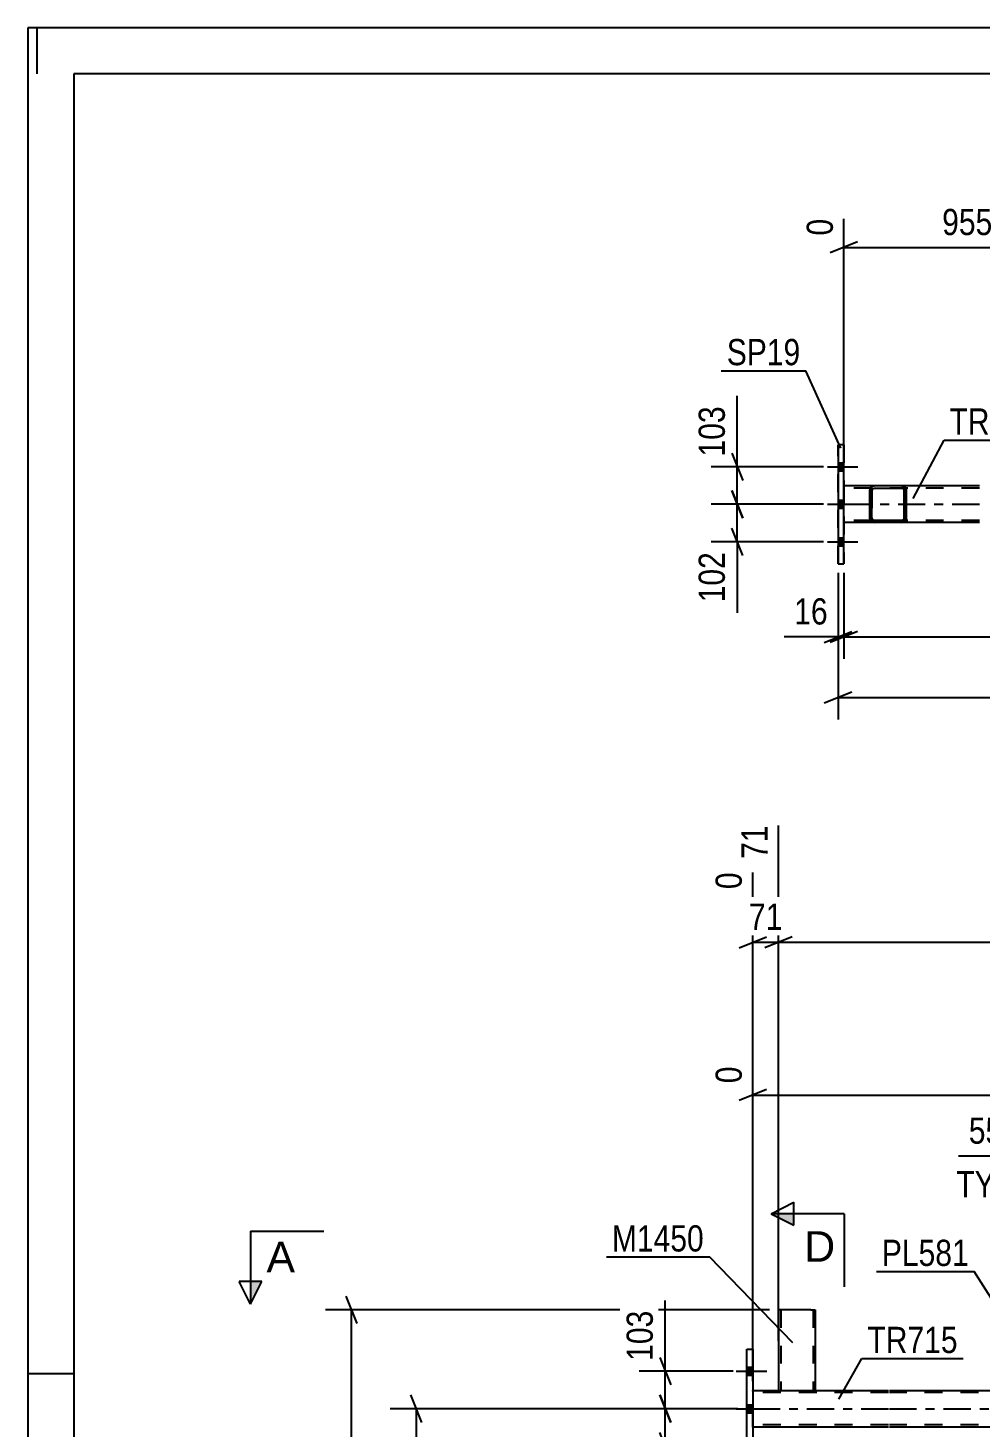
# Model space of a CAD drawing. Header units: millimetres. Extents: x 0 to 841, y 0 to 594.
# Drawn here: x 0 to 104, y 441.2 to 594 of the extents above; entities that cross this region are included whole.
import ezdxf

# ---------------------------------------------------------------- set-up
doc = ezdxf.new("R2010")
doc.units = ezdxf.units.MM
doc.linetypes.add('DXK_LINE_DOT2', pattern=[3.9198, 1.9599, -1.9599])
doc.linetypes.add('DXK_LINE_DOT3', pattern=[5.9187, 2.979, -0.9799, 0.9799, -0.9799])
doc.styles.add('Arial', font='ARIAL.TTF', dxfattribs={"height": 0.2})
doc.styles.add('Arial Narrow', font='ARIALN.TTF', dxfattribs={"height": 0.2})

# ---------------------------------------------------------------- blocks, each defined once
blk = doc.blocks.new('Unknown-122573297-1135')
at = {"color": 5, "linetype": 'Continuous'}
for p, q in [((841, 594), (0, 594)), ((0, 594), (0, 0)), ((1, 589), (1, 594)), ((836, 589), (5, 589)), ((5, 589), (5, 5)), ((5, 447), (0, 447))]:
    blk.add_line(p, q, dxfattribs=at)
blk = doc.blocks.new('Bolt-122573297-2860 - 2809')
at = {"linetype": 'Continuous'}
for points in [[(89.13, 545.64), (89.13, 546.52), (88.49, 546.52), (88.49, 545.64)], [(89.13, 545.64), (89.13, 546.52), (88.49, 546.52), (88.49, 545.64)], [(89.13, 545.64), (89.13, 546.52), (88.49, 546.52), (88.49, 545.64)], [(89.13, 541.54), (89.13, 542.42), (88.49, 542.42), (88.49, 541.54)], [(89.13, 541.54), (89.13, 542.42), (88.49, 542.42), (88.49, 541.54)], [(89.13, 537.44), (89.13, 538.32), (88.49, 538.32), (88.49, 537.44)], [(89.13, 537.44), (89.13, 538.32), (88.49, 538.32), (88.49, 537.44)], [(89.13, 537.44), (89.13, 538.32), (88.49, 538.32), (88.49, 537.44)]]:
    blk.add_hatch(color=1, dxfattribs=at).paths.add_polyline_path(points)
at = {"color": 1, "linetype": 'Continuous'}
for p, q in [((87.33, 546.08), (90.65, 546.08)), ((87.33, 546.08), (90.65, 546.08)), ((87.33, 546.08), (90.65, 546.08)), ((88.49, 546.52), (89.13, 546.52)), ((88.49, 546.52), (89.13, 546.52)), ((88.49, 546.52), (89.13, 546.52)), ((88.49, 545.64), (89.13, 545.64)), ((88.49, 545.64), (89.13, 545.64)), ((88.49, 545.64), (89.13, 545.64)), ((87.33, 541.98), (90.65, 541.98)), ((87.33, 541.98), (90.65, 541.98)), ((88.49, 542.42), (89.13, 542.42)), ((88.49, 542.42), (89.13, 542.42)), ((88.49, 541.54), (89.13, 541.54)), ((88.49, 541.54), (89.13, 541.54)), ((87.33, 537.88), (90.65, 537.88)), ((87.33, 537.88), (90.65, 537.88)), ((87.33, 537.88), (90.65, 537.88)), ((88.49, 538.32), (89.13, 538.32)), ((88.49, 538.32), (89.13, 538.32)), ((88.49, 538.32), (89.13, 538.32)), ((88.49, 537.44), (89.13, 537.44)), ((88.49, 537.44), (89.13, 537.44)), ((88.49, 537.44), (89.13, 537.44))]:
    blk.add_line(p, q, dxfattribs=at)
blk = doc.blocks.new('Part-122573297-2859 - 2809')
at = {"color": 2, "linetype": 'Continuous'}
for p, q in [((92.41, 543.98), (89.13, 543.98)), ((103.95, 543.98), (95.5, 543.98)), ((103.95, 539.98), (89.13, 539.98))]:
    blk.add_line(p, q, dxfattribs=at)
at = {"color": 7, "linetype": 'DXK_LINE_DOT2'}
for p, q in [((89.13, 543.98), (89.13, 543.98)), ((89.13, 543.98), (89.13, 539.98)), ((89.13, 539.98), (89.13, 543.98)), ((95.5, 543.98), (92.41, 543.98)), ((103.95, 543.74), (89.13, 543.74)), ((103.95, 540.22), (89.13, 540.22)), ((89.13, 539.98), (89.13, 539.98))]:
    blk.add_line(p, q, dxfattribs=at)
at = {"color": 7, "linetype": 'DXK_LINE_DOT3'}
blk.add_line((89.13, 541.98), (103.95, 541.98), dxfattribs=at)
blk = doc.blocks.new('Part-122573297-2907 - 2809')
at = {"color": 2, "linetype": 'Continuous'}
for p, q in [((92.44, 543.98), (92.25, 543.94)), ((95.48, 543.98), (92.44, 543.98)), ((95.66, 543.94), (95.48, 543.98)), ((91.95, 543.5), (91.99, 543.68)), ((91.95, 543.5), (91.96, 543.5)), ((91.95, 540.46), (91.95, 543.5)), ((91.99, 543.68), (91.96, 543.5)), ((91.96, 540.46), (91.96, 543.5)), ((92.2, 543.5), (92.21, 543.59)), ((92.2, 540.46), (92.2, 543.5)), ((92.21, 543.59), (92.27, 543.67)), ((92.27, 543.67), (92.34, 543.72)), ((92.34, 543.72), (92.44, 543.74)), ((92.34, 543.72), (92.34, 543.72)), ((92.44, 543.74), (95.48, 543.74)), ((95.48, 543.74), (95.57, 543.72)), ((95.57, 543.72), (95.65, 543.67)), ((95.64, 543.67), (95.57, 543.72)), ((95.7, 543.59), (95.64, 543.67)), ((95.65, 543.67), (95.7, 543.59)), ((95.7, 543.59), (95.72, 543.5)), ((95.71, 543.5), (95.7, 543.59)), ((95.72, 543.5), (95.71, 543.5)), ((95.71, 543.5), (95.71, 540.46)), ((95.72, 540.46), (95.72, 543.5)), ((95.96, 543.5), (95.92, 543.68)), ((95.96, 540.46), (95.96, 543.5)), ((91.96, 540.46), (91.95, 540.46)), ((91.99, 540.28), (91.95, 540.46)), ((91.96, 540.46), (91.99, 540.28)), ((92.21, 540.37), (92.2, 540.46)), ((92.27, 540.29), (92.21, 540.37)), ((92.25, 540.02), (92.25, 540.02)), ((92.25, 540.02), (92.44, 539.98)), ((92.34, 540.24), (92.27, 540.29)), ((92.44, 540.22), (92.34, 540.24)), ((92.34, 540.24), (92.34, 540.24)), ((95.48, 540.22), (92.44, 540.22)), ((95.48, 539.98), (92.44, 539.98)), ((95.57, 540.24), (95.48, 540.22)), ((95.48, 539.98), (95.66, 540.02)), ((95.65, 540.29), (95.57, 540.24)), ((95.57, 540.24), (95.64, 540.29)), ((95.64, 540.29), (95.7, 540.37)), ((95.7, 540.37), (95.65, 540.29)), ((95.72, 540.46), (95.7, 540.37)), ((95.7, 540.37), (95.71, 540.46)), ((95.71, 540.46), (95.72, 540.46)), ((95.92, 540.28), (95.96, 540.46))]:
    blk.add_line(p, q, dxfattribs=at)
at = {"color": 7, "linetype": 'DXK_LINE_DOT2'}
for p, q in [((92.25, 543.94), (92.43, 543.98)), ((92.43, 543.98), (92.44, 543.98)), ((92.44, 543.98), (92.43, 543.98)), ((95.47, 543.98), (95.66, 543.94)), ((92.21, 543.59), (92.19, 543.5)), ((92.2, 543.5), (92.19, 543.5)), ((92.19, 543.5), (92.19, 540.46)), ((92.26, 543.67), (92.21, 543.59)), ((92.25, 543.94), (92.25, 543.94)), ((92.34, 543.72), (92.26, 543.67)), ((92.34, 543.72), (92.43, 543.74)), ((92.43, 543.74), (92.44, 543.74)), ((92.44, 543.74), (92.43, 543.74)), ((95.57, 543.72), (95.47, 543.74)), ((95.57, 543.72), (95.57, 543.72)), ((95.92, 543.68), (95.95, 543.5)), ((95.96, 543.5), (95.95, 543.5)), ((95.95, 543.5), (95.95, 540.46)), ((92.19, 540.46), (92.2, 540.46)), ((92.19, 540.46), (92.21, 540.37)), ((92.21, 540.37), (92.26, 540.29)), ((92.43, 539.98), (92.25, 540.02)), ((92.26, 540.29), (92.34, 540.24)), ((92.34, 540.24), (92.43, 540.22)), ((92.43, 540.22), (92.44, 540.22)), ((92.44, 540.22), (92.43, 540.22)), ((92.43, 539.98), (92.44, 539.98)), ((92.44, 539.98), (92.43, 539.98)), ((95.47, 540.22), (95.57, 540.24)), ((95.66, 540.02), (95.47, 539.98)), ((95.57, 540.24), (95.57, 540.24)), ((95.95, 540.46), (95.92, 540.28)), ((95.95, 540.46), (95.96, 540.46))]:
    blk.add_line(p, q, dxfattribs=at)
at = {"color": 2, "linetype": 'Continuous'}
for centre, start, end in [((92.43, 543.5), 112.5, 157.5), ((92.44, 543.5), 112.5, 157.5), ((95.48, 543.5), 22.5, 67.5), ((92.43, 540.46), 202.5, 247.5), ((92.44, 540.46), 202.5, 247.5), ((95.48, 540.46), 292.5, 337.5)]:
    blk.add_arc(centre, 0.48, start, end, dxfattribs=at)
at = {"color": 7, "linetype": 'DXK_LINE_DOT2'}
for centre, start, end in [((95.47, 543.5), 22.5, 67.5), ((95.47, 540.46), 292.5, 337.5)]:
    blk.add_arc(centre, 0.48, start, end, dxfattribs=at)
blk = doc.blocks.new('Part-122573297-3009 - 2809')
at = {"color": 2, "linetype": 'Continuous'}
for p, q in [((89.13, 548.48), (88.49, 548.48)), ((88.49, 548.48), (88.49, 535.48)), ((89.13, 535.48), (89.13, 548.48)), ((88.49, 535.48), (89.13, 535.48))]:
    blk.add_line(p, q, dxfattribs=at)
at = {"color": 7, "linetype": 'DXK_LINE_DOT2'}
for p, q in [((88.49, 535.48), (88.49, 548.48)), ((89.13, 548.48), (89.13, 535.48))]:
    blk.add_line(p, q, dxfattribs=at)
blk = doc.blocks.new('Part-122573297-3767 - 3751')
at = {"color": 2, "linetype": 'Continuous'}
for p, q in [((79.18, 445.2), (94, 445.2)), ((94.1, 445.2), (785.88, 445.2)), ((94, 441.2), (79.18, 441.2)), ((144.37, 441.2), (94.1, 441.2))]:
    blk.add_line(p, q, dxfattribs=at)
at = {"color": 7, "linetype": 'DXK_LINE_DOT2'}
for p, q in [((79.18, 441.2), (79.18, 445.2)), ((94, 444.96), (79.18, 444.96)), ((785.88, 444.96), (94.1, 444.96)), ((94, 441.44), (79.18, 441.44)), ((785.88, 441.44), (94.1, 441.44))]:
    blk.add_line(p, q, dxfattribs=at)
at = {"color": 7, "linetype": 'DXK_LINE_DOT3'}
for p, q in [((79.18, 443.2), (94, 443.2)), ((94.1, 443.2), (785.88, 443.2))]:
    blk.add_line(p, q, dxfattribs=at)
blk = doc.blocks.new('Bolt-122573297-3852 - 3751')
at = {"linetype": 'Continuous'}
for points in [[(79.18, 446.86), (79.18, 447.74), (78.54, 447.74), (78.54, 446.86)], [(79.18, 446.86), (79.18, 447.74), (78.54, 447.74), (78.54, 446.86)], [(79.18, 446.86), (79.18, 447.74), (78.54, 447.74), (78.54, 446.86)], [(79.18, 442.76), (79.18, 443.64), (78.54, 443.64), (78.54, 442.76)], [(79.18, 442.76), (79.18, 443.64), (78.54, 443.64), (78.54, 442.76)], [(79.18, 438.66), (79.18, 439.54), (78.54, 439.54), (78.54, 438.66)], [(79.18, 438.66), (79.18, 439.54), (78.54, 439.54), (78.54, 438.66)], [(79.18, 438.66), (79.18, 439.54), (78.54, 439.54), (78.54, 438.66)]]:
    blk.add_hatch(color=1, dxfattribs=at).paths.add_polyline_path(points)
at = {"color": 1, "linetype": 'Continuous'}
for p, q in [((78.54, 447.74), (79.18, 447.74)), ((78.54, 447.74), (79.18, 447.74)), ((78.54, 447.74), (79.18, 447.74)), ((77.38, 447.3), (80.7, 447.3)), ((77.38, 447.3), (80.7, 447.3)), ((77.38, 447.3), (80.7, 447.3)), ((78.54, 446.86), (79.18, 446.86)), ((78.54, 446.86), (79.18, 446.86)), ((78.54, 446.86), (79.18, 446.86)), ((77.38, 443.2), (80.7, 443.2)), ((77.38, 443.2), (80.7, 443.2)), ((78.54, 443.64), (79.18, 443.64)), ((78.54, 443.64), (79.18, 443.64)), ((78.54, 442.76), (79.18, 442.76)), ((78.54, 442.76), (79.18, 442.76)), ((77.38, 439.1), (80.7, 439.1)), ((77.38, 439.1), (80.7, 439.1)), ((77.38, 439.1), (80.7, 439.1)), ((78.54, 439.54), (79.18, 439.54)), ((78.54, 439.54), (79.18, 439.54)), ((78.54, 439.54), (79.18, 439.54)), ((78.54, 438.66), (79.18, 438.66)), ((78.54, 438.66), (79.18, 438.66)), ((78.54, 438.66), (79.18, 438.66))]:
    blk.add_line(p, q, dxfattribs=at)
blk = doc.blocks.new('Part-122573297-3966 - 3751')
at = {"color": 2, "linetype": 'Continuous'}
for p, q in [((78.54, 449.7), (79.18, 449.7)), ((78.54, 436.7), (78.54, 449.7)), ((79.18, 449.7), (79.18, 436.7)), ((79.18, 436.7), (78.54, 436.7))]:
    blk.add_line(p, q, dxfattribs=at)
blk = doc.blocks.new('Part-122573297-4102 - 3751')
at = {"color": 2, "linetype": 'Continuous'}
for p, q in [((82, 454), (82, 445.2)), ((85.52, 454), (82, 454)), ((85.52, 454), (86, 454)), ((86, 454), (86, 445.2)), ((82, 445.2), (85.96, 445.2)), ((86, 445.2), (85.96, 445.2))]:
    blk.add_line(p, q, dxfattribs=at)
at = {"color": 7, "linetype": 'DXK_LINE_DOT2'}
for p, q in [((82.24, 454), (82.24, 445.2)), ((85.61, 454), (85.69, 454)), ((85.69, 454), (85.7, 454)), ((85.7, 454), (85.74, 454)), ((85.74, 454), (85.76, 454)), ((85.76, 454), (85.76, 445.2)), ((85.69, 445.2), (85.7, 445.2)), ((85.7, 445.2), (85.74, 445.2)), ((85.74, 445.2), (85.76, 445.2))]:
    blk.add_line(p, q, dxfattribs=at)
blk = doc.blocks.new('StraightDimension-122573297-3673 - 2809')
at = {"color": 7, "linetype": 'Continuous'}
for p, q in [((76.88, 547.58), (78.08, 544.58)), ((86.91, 546.08), (74.63, 546.08)), ((77.48, 541.98), (77.48, 546.08)), ((78.08, 540.48), (76.88, 543.48)), ((86.91, 541.98), (74.63, 541.98))]:
    blk.add_line(p, q, dxfattribs=at)
at = {"color": 0}
blk.add_wipeout([(76.73, 553.28), (72.53, 553.28), (72.53, 546.6), (76.73, 546.6)], dxfattribs=at)
at = {"color": 7, "linetype": 'Continuous'}
blk.add_line((77.48, 546.08), (77.48, 553.81), dxfattribs=at)
blk.add_line((77.48, 546.08), (77.48, 553.81), dxfattribs=at)
at = {"color": 3, "style": 'Arial Narrow'}
blk.add_text('103', height=2.863, rotation=90.0002, dxfattribs=at).set_placement((76.13, 547.2))
blk = doc.blocks.new('StraightDimension-122573297-3559 - 2809')
at = {"color": 7, "linetype": 'Continuous'}
for p, q in [((88.49, 534.48), (88.49, 518.46)), ((89.99, 521.46), (86.99, 520.26)), ((88.49, 520.86), (795.14, 520.86))]:
    blk.add_line(p, q, dxfattribs=at)
blk = doc.blocks.new('StraightDimension-122573297-3660 - 2809')
at = {"color": 7, "linetype": 'Continuous'}
for p, q in [((76.88, 543.48), (78.08, 540.48)), ((86.91, 541.98), (74.63, 541.98)), ((77.48, 537.88), (77.48, 541.98)), ((86.91, 537.88), (74.63, 537.88)), ((78.08, 536.38), (76.88, 539.38))]:
    blk.add_line(p, q, dxfattribs=at)
at = {"color": 0}
blk.add_wipeout([(76.73, 537.35), (72.53, 537.35), (72.53, 530.67), (76.73, 530.67)], dxfattribs=at)
at = {"color": 7, "linetype": 'Continuous'}
blk.add_line((77.48, 537.88), (77.48, 530.14), dxfattribs=at)
blk.add_line((77.48, 537.88), (77.48, 530.14), dxfattribs=at)
at = {"color": 3, "style": 'Arial Narrow'}
blk.add_text('102', height=2.863, rotation=90.0002, dxfattribs=at).set_placement((76.13, 531.27))
blk = doc.blocks.new('StraightDimension-122573297-3718 - 2809')
at = {"color": 7, "linetype": 'Continuous'}
for p, q in [((89.13, 534.48), (89.13, 525.1)), ((90.63, 528.1), (87.63, 526.9)), ((89.13, 527.5), (794.5, 527.5))]:
    blk.add_line(p, q, dxfattribs=at)
blk = doc.blocks.new('StraightDimension-122573297-3728 - 2809')
at = {"color": 7, "linetype": 'Continuous'}
for p, q in [((88.49, 534.48), (88.49, 525.1)), ((89.13, 534.48), (89.13, 525.1)), ((86.99, 526.9), (89.99, 528.1)), ((90.63, 528.1), (87.63, 526.9)), ((88.49, 527.5), (89.13, 527.5))]:
    blk.add_line(p, q, dxfattribs=at)
at = {"color": 0}
blk.add_wipeout([(87.97, 528.25), (87.97, 532.45), (83.11, 532.45), (83.11, 528.25)], dxfattribs=at)
at = {"color": 7, "linetype": 'Continuous'}
blk.add_line((88.49, 527.5), (82.59, 527.5), dxfattribs=at)
blk.add_line((88.49, 527.5), (82.59, 527.5), dxfattribs=at)
at = {"color": 3, "style": 'Arial Narrow'}
blk.add_text('16', height=2.863, dxfattribs=at).set_placement((83.71, 528.85))
blk = doc.blocks.new('StraightDimension-122573297-10398 - 2809')
at = {"color": 7, "linetype": 'Continuous'}
for p, q in [((116.09, 546.98), (116.09, 576.81)), ((89.13, 544.98), (89.13, 573.16)), ((90.63, 570.63), (87.63, 569.43)), ((89.13, 570.03), (116.09, 570.03)), ((114.59, 569.43), (117.59, 570.63))]:
    blk.add_line(p, q, dxfattribs=at)
at = {"color": 0, "linetype": 'Continuous'}
for points in [[(115.49, 577.41), (111.29, 577.41), (111.29, 570.73), (115.49, 570.73)], [(88.53, 573.76), (84.33, 573.76), (84.33, 570.73), (88.53, 570.73)]]:
    blk.add_wipeout(points, dxfattribs=at)
at = {"color": 0}
blk.add_wipeout([(105.96, 570.78), (105.96, 574.98), (99.27, 574.98), (99.27, 570.78)], dxfattribs=at)
at = {"color": 3, "linetype": 'Continuous', "style": 'Arial Narrow'}
for s, height, p in [('955', 2.863, (114.89, 571.33)), ('0', 2.86, (87.93, 571.33))]:
    blk.add_text(s, height=height, rotation=90.0002, dxfattribs=at).set_placement(p)
at = {"color": 3, "style": 'Arial Narrow'}
blk.add_text('955', height=2.863, dxfattribs=at).set_placement((99.87, 571.38))
blk = doc.blocks.new('StraightDimension-122573297-10707 - 3751')
at = {"color": 7, "linetype": 'Continuous'}
for p, q in [((35.95, 452.5), (34.75, 455.5)), ((81, 454), (32.5, 454)), ((35.35, 308.82), (35.35, 454)), ((34.75, 310.32), (35.95, 307.32)), ((179.48, 308.82), (32.5, 308.82))]:
    blk.add_line(p, q, dxfattribs=at)
at = {"color": 0}
blk.add_wipeout([(34.6, 385.67), (30.4, 385.67), (30.4, 377.15), (34.6, 377.15)], dxfattribs=at)
at = {"color": 3, "style": 'Arial Narrow'}
blk.add_text('3630', height=2.863, rotation=90.0002, dxfattribs=at).set_placement((34, 377.75))
blk = doc.blocks.new('StraightDimension-122573297-4575 - 3751')
at = {"color": 7, "linetype": 'Continuous'}
for p, q in [((69.01, 444.7), (70.21, 441.7)), ((77.04, 443.2), (66.76, 443.2)), ((69.61, 439.1), (69.61, 443.2)), ((70.21, 437.6), (69.01, 440.6)), ((77.04, 439.1), (66.76, 439.1))]:
    blk.add_line(p, q, dxfattribs=at)
at = {"color": 0}
blk.add_wipeout([(68.86, 438.58), (64.66, 438.58), (64.66, 431.89), (68.86, 431.89)], dxfattribs=at)
at = {"color": 7, "linetype": 'Continuous'}
blk.add_line((69.61, 439.1), (69.61, 431.37), dxfattribs=at)
blk.add_line((69.61, 439.1), (69.61, 431.37), dxfattribs=at)
at = {"color": 3, "style": 'Arial Narrow'}
blk.add_text('103', height=2.863, rotation=90.0002, dxfattribs=at).set_placement((68.26, 432.49))
blk = doc.blocks.new('StraightDimension-122573297-4402 - 3751')
at = {"color": 7, "linetype": 'Continuous'}
for p, q in [((82, 450.6), (82, 506.91)), ((160.53, 454.04), (160.53, 502.76)), ((83.5, 494.75), (80.5, 493.55)), ((82, 494.15), (160.53, 494.15)), ((159.03, 493.55), (162.03, 494.75))]:
    blk.add_line(p, q, dxfattribs=at)
at = {"color": 0, "linetype": 'Continuous'}
blk.add_wipeout([(159.93, 503.36), (155.73, 503.36), (155.73, 494.85), (159.93, 494.85)], dxfattribs=at)
at = {"color": 0}
blk.add_wipeout([(125.52, 494.9), (125.52, 499.1), (117.01, 499.1), (117.01, 494.9)], dxfattribs=at)
at = {"color": 3, "linetype": 'Continuous', "style": 'Arial Narrow'}
blk.add_text('2279', height=2.863, rotation=90.0002, dxfattribs=at).set_placement((159.33, 495.45))
at = {"color": 3, "style": 'Arial Narrow'}
blk.add_text('2208', height=2.863, dxfattribs=at).set_placement((117.61, 495.5))
blk = doc.blocks.new('StraightDimension-122573297-4392 - 3751')
at = {"color": 7, "linetype": 'Continuous'}
for p, q in [((82, 450.6), (82, 506.91)), ((79.18, 446.2), (79.18, 501.78)), ((77.68, 493.55), (80.68, 494.75)), ((79.18, 494.15), (82, 494.15)), ((83.5, 494.75), (80.5, 493.55))]:
    blk.add_line(p, q, dxfattribs=at)
at = {"color": 0, "linetype": 'Continuous'}
blk.add_wipeout([(81.4, 507.51), (77.2, 507.51), (77.2, 502.65), (81.4, 502.65)], dxfattribs=at)
at = {"color": 0}
blk.add_wipeout([(83.02, 494.9), (83.02, 499.1), (78.16, 499.1), (78.16, 494.9)], dxfattribs=at)
at = {"color": 3, "linetype": 'Continuous', "style": 'Arial Narrow'}
blk.add_text('71', height=2.863, rotation=90.0002, dxfattribs=at).set_placement((80.8, 503.25))
at = {"color": 3, "style": 'Arial Narrow'}
blk.add_text('71', height=2.863, dxfattribs=at).set_placement((78.76, 495.5))
at = {"color": 0, "linetype": 'Continuous'}
blk.add_wipeout([(78.58, 502.38), (74.38, 502.38), (74.38, 499.35), (78.58, 499.35)], dxfattribs=at)
at = {"color": 3, "linetype": 'Continuous', "style": 'Arial Narrow'}
blk.add_text('0', height=2.86, rotation=90.0002, dxfattribs=at).set_placement((77.98, 499.95))
blk = doc.blocks.new('StraightDimension-122573297-4565 - 3751')
at = {"color": 7, "linetype": 'Continuous'}
for p, q in [((69.01, 448.8), (70.21, 445.8)), ((77.04, 447.3), (66.76, 447.3)), ((69.61, 443.2), (69.61, 447.3)), ((70.21, 441.7), (69.01, 444.7)), ((77.04, 443.2), (66.76, 443.2))]:
    blk.add_line(p, q, dxfattribs=at)
at = {"color": 0}
blk.add_wipeout([(68.86, 454.51), (64.66, 454.51), (64.66, 447.83), (68.86, 447.83)], dxfattribs=at)
at = {"color": 7, "linetype": 'Continuous'}
blk.add_line((69.61, 447.3), (69.61, 455.03), dxfattribs=at)
blk.add_line((69.61, 447.3), (69.61, 455.03), dxfattribs=at)
at = {"color": 3, "style": 'Arial Narrow'}
blk.add_text('103', height=2.863, rotation=90.0002, dxfattribs=at).set_placement((68.26, 448.43))
blk = doc.blocks.new('StraightDimension-122573297-4635 - 3751')
at = {"color": 7, "linetype": 'Continuous'}
for p, q in [((43.03, 441.7), (41.83, 444.7)), ((77.54, 443.2), (39.58, 443.2)), ((42.43, 316.42), (42.43, 443.2)), ((41.83, 317.92), (43.03, 314.92)), ((59.12, 316.42), (39.58, 316.42))]:
    blk.add_line(p, q, dxfattribs=at)
at = {"color": 0}
blk.add_wipeout([(41.68, 384.06), (37.48, 384.06), (37.48, 375.55), (41.68, 375.55)], dxfattribs=at)
at = {"color": 3, "style": 'Arial Narrow'}
blk.add_text('3170', height=2.863, rotation=90.0002, dxfattribs=at).set_placement((41.08, 376.15))
blk = doc.blocks.new('StraightDimension-122573297-4922 - 3751')
at = {"color": 7, "linetype": 'Continuous'}
for p, q in [((144.37, 442.2), (144.37, 486.07)), ((79.18, 450.7), (79.18, 480.58)), ((80.68, 478.05), (77.68, 476.85)), ((79.18, 477.45), (144.37, 477.45)), ((142.87, 476.85), (145.87, 478.05))]:
    blk.add_line(p, q, dxfattribs=at)
at = {"color": 0, "linetype": 'Continuous'}
for points in [[(143.77, 486.67), (139.57, 486.67), (139.57, 478.15), (143.77, 478.15)], [(78.58, 481.18), (74.38, 481.18), (74.38, 478.15), (78.58, 478.15)]]:
    blk.add_wipeout(points, dxfattribs=at)
at = {"color": 0}
blk.add_wipeout([(116.03, 478.2), (116.03, 482.4), (107.52, 482.4), (107.52, 478.2)], dxfattribs=at)
at = {"color": 3, "linetype": 'Continuous', "style": 'Arial Narrow'}
for s, height, p in [('1875', 2.863, (143.17, 478.75)), ('0', 2.86, (77.98, 478.75))]:
    blk.add_text(s, height=height, rotation=90.0002, dxfattribs=at).set_placement(p)
at = {"color": 3, "style": 'Arial Narrow'}
blk.add_text('1875', height=2.863, dxfattribs=at).set_placement((108.12, 478.8))
blk = doc.blocks.new('StraightDimension-122573297-10959 - 3751')
at = {"color": 7, "linetype": 'Continuous'}
for p, q in [((107.56, 454.52), (107.56, 473.64)), ((109.76, 454.04), (109.76, 473.64)), ((106.06, 470.19), (109.06, 471.39)), ((107.56, 470.79), (109.76, 470.79)), ((111.26, 471.39), (108.26, 470.19))]:
    blk.add_line(p, q, dxfattribs=at)
at = {"color": 0}
blk.add_wipeout([(107.04, 471.54), (107.04, 475.74), (102.18, 475.74), (102.18, 471.54)], dxfattribs=at)
at = {"color": 0, "linetype": 'Continuous'}
blk.add_wipeout([(108.41, 465.69), (108.41, 469.89), (100.82, 469.89), (100.82, 465.69)], dxfattribs=at)
at = {"color": 7, "linetype": 'Continuous'}
blk.add_line((107.56, 470.79), (101.66, 470.79), dxfattribs=at)
blk.add_line((107.56, 470.79), (101.66, 470.79), dxfattribs=at)
at = {"color": 3, "style": 'Arial Narrow'}
blk.add_text('55', height=2.863, dxfattribs=at).set_placement((102.78, 472.14))
at = {"color": 3, "linetype": 'Continuous', "style": 'Arial Narrow'}
blk.add_text('TYP', height=2.863, dxfattribs=at).set_placement((101.42, 466.29))
blk = doc.blocks.new('Mark-122573297-2855 - 2809')
at = {"color": 0}
blk.add_wipeout([(110.54, 549.59), (110.54, 552.59), (100.67, 552.59), (100.67, 549.59)], dxfattribs=at)
blk.add_wipeout([(110.54, 549.59), (110.54, 552.59), (100.67, 552.59), (100.67, 549.59)], dxfattribs=at)
at = {"color": 30, "linetype": 'Continuous'}
for p, q in [((96.7, 542.62), (100.07, 548.99)), ((100.07, 548.99), (111.14, 548.99))]:
    blk.add_line(p, q, dxfattribs=at)
at = {"color": 3, "style": 'Arial Narrow'}
blk.add_text('TR715', height=2.863, dxfattribs=at).set_placement((100.67, 549.59))
blk = doc.blocks.new('Mark-122573297-3005 - 2809')
at = {"color": 0}
blk.add_wipeout([(84.38, 557.17), (84.38, 560.17), (76.34, 560.17), (76.34, 557.17)], dxfattribs=at)
blk.add_wipeout([(84.38, 557.17), (84.38, 560.17), (76.34, 560.17), (76.34, 557.17)], dxfattribs=at)
at = {"color": 30, "linetype": 'Continuous'}
for p in [(75.74, 556.57), (88.81, 548.12)]:
    blk.add_line(p, (84.98, 556.57), dxfattribs=at)
at = {"color": 3, "style": 'Arial Narrow'}
blk.add_text('SP19', height=2.863, dxfattribs=at).set_placement((76.34, 557.17))
blk = doc.blocks.new('Mark-122573297-3763 - 3751')
at = {"color": 0}
blk.add_wipeout([(101.57, 449.28), (101.57, 452.28), (91.71, 452.28), (91.71, 449.28)], dxfattribs=at)
blk.add_wipeout([(101.57, 449.28), (101.57, 452.28), (91.71, 452.28), (91.71, 449.28)], dxfattribs=at)
at = {"color": 30, "linetype": 'Continuous'}
for p, q in [((88.58, 444.25), (91.11, 448.68)), ((91.11, 448.68), (102.17, 448.68))]:
    blk.add_line(p, q, dxfattribs=at)
at = {"color": 3, "style": 'Arial Narrow'}
blk.add_text('TR715', height=2.863, dxfattribs=at).set_placement((91.71, 449.28))
blk = doc.blocks.new('Mark-122573297-4103 - 3751')
at = {"color": 0}
blk.add_wipeout([(102.78, 458.79), (102.78, 461.79), (93.28, 461.79), (93.28, 458.79)], dxfattribs=at)
blk.add_wipeout([(102.78, 458.79), (102.78, 461.79), (93.28, 461.79), (93.28, 458.79)], dxfattribs=at)
at = {"color": 30, "linetype": 'Continuous'}
for p in [(92.68, 458.19), (106.49, 453.28)]:
    blk.add_line(p, (103.38, 458.19), dxfattribs=at)
at = {"color": 3, "style": 'Arial Narrow'}
blk.add_text('PL581', height=2.863, dxfattribs=at).set_placement((93.28, 458.79))
blk = doc.blocks.new('Mark-122573297-4098 - 3751')
at = {"color": 0}
blk.add_wipeout([(73.84, 460.37), (73.84, 463.37), (63.79, 463.37), (63.79, 460.37)], dxfattribs=at)
blk.add_wipeout([(73.84, 460.37), (73.84, 463.37), (63.79, 463.37), (63.79, 460.37)], dxfattribs=at)
at = {"color": 30, "linetype": 'Continuous'}
for p in [(63.19, 459.77), (83.55, 450.4)]:
    blk.add_line(p, (74.44, 459.77), dxfattribs=at)
at = {"color": 3, "style": 'Arial Narrow'}
blk.add_text('M1450', height=2.863, dxfattribs=at).set_placement((63.79, 460.37))
blk = doc.blocks.new('SectionMark-122573297-5201 - 3751')
at = {"linetype": 'Continuous'}
for points in [[(83.68, 464.5), (83.68, 463.25), (81.18, 464.5)], [(83.68, 430.24), (83.68, 428.99), (81.18, 428.99)]]:
    blk.add_hatch(color=6, dxfattribs=at).paths.add_polyline_path(points)
at = {"color": 6, "linetype": 'Continuous'}
for p, q in [((81.18, 464.5), (83.68, 465.75)), ((83.68, 463.25), (83.68, 465.75)), ((89.18, 464.5), (81.18, 464.5)), ((81.18, 464.5), (83.68, 463.25)), ((89.18, 464.5), (89.18, 456.5)), ((89.18, 428.99), (89.18, 436.99)), ((81.18, 428.99), (83.68, 430.24)), ((83.68, 430.24), (83.68, 427.74)), ((89.18, 428.99), (81.18, 428.99)), ((83.68, 427.74), (81.18, 428.99))]:
    blk.add_line(p, q, dxfattribs=at)
at = {"color": 0, "linetype": 'Continuous'}
for points in [[(88.18, 459.25), (88.18, 462.75), (84.81, 462.75), (84.81, 459.25)], [(88.18, 430.74), (88.18, 434.24), (84.81, 434.24), (84.81, 430.74)]]:
    blk.add_wipeout(points, dxfattribs=at)
at = {"color": 3, "linetype": 'Continuous', "style": 'Arial'}
for p in [(84.81, 459.25), (84.81, 430.74)]:
    blk.add_text('D', height=3.34, dxfattribs=at).set_placement(p)
blk = doc.blocks.new('SectionMark-122573297-5235 - 3751')
at = {"linetype": 'Continuous'}
blk.add_hatch(color=6, dxfattribs=at).paths.add_polyline_path([(24.31, 457.1), (25.56, 457.1), (24.31, 454.6)])
at = {"color": 6, "linetype": 'Continuous'}
for p, q in [((24.31, 462.6), (32.31, 462.6)), ((24.31, 462.6), (24.31, 454.6)), ((24.31, 454.6), (23.06, 457.1)), ((25.56, 457.1), (23.06, 457.1)), ((24.31, 454.6), (25.56, 457.1))]:
    blk.add_line(p, q, dxfattribs=at)
at = {"color": 0, "linetype": 'Continuous'}
blk.add_wipeout([(29.17, 458.1), (29.17, 461.6), (26.06, 461.6), (26.06, 458.1)], dxfattribs=at)
at = {"color": 3, "linetype": 'Continuous', "style": 'Arial'}
blk.add_text('A', height=3.34, dxfattribs=at).set_placement((26.06, 458.1))

msp = doc.modelspace()

# ---------------------------------------------------------------- block references
for name in ['Unknown-122573297-1135', 'Part-122573297-3009 - 2809', 'Bolt-122573297-2860 - 2809', 'Part-122573297-2859 - 2809', 'Part-122573297-2907 - 2809', 'Part-122573297-4102 - 3751', 'Part-122573297-3966 - 3751', 'Bolt-122573297-3852 - 3751', 'Part-122573297-3767 - 3751']:
    msp.add_blockref(name, (0, 0))

# ---------------------------------------------------------------- next in the draw order: block references
for name in ['StraightDimension-122573297-3673 - 2809', 'StraightDimension-122573297-3559 - 2809', 'StraightDimension-122573297-10707 - 3751']:
    msp.add_blockref(name, (0, 0))

# ---------------------------------------------------------------- next in the draw order: block references
for name in ['StraightDimension-122573297-10398 - 2809', 'StraightDimension-122573297-3660 - 2809', 'StraightDimension-122573297-4402 - 3751', 'StraightDimension-122573297-4575 - 3751']:
    msp.add_blockref(name, (0, 0))

# ---------------------------------------------------------------- next in the draw order: block references
for name in ['Mark-122573297-3005 - 2809', 'Mark-122573297-2855 - 2809', 'StraightDimension-122573297-3718 - 2809', 'StraightDimension-122573297-4392 - 3751']:
    msp.add_blockref(name, (0, 0))

# ---------------------------------------------------------------- next in the draw order: block references
for name in ['StraightDimension-122573297-3728 - 2809', 'StraightDimension-122573297-4565 - 3751']:
    msp.add_blockref(name, (0, 0))

# ---------------------------------------------------------------- next in the draw order: block references
msp.add_blockref('StraightDimension-122573297-4635 - 3751', (0, 0))

# ---------------------------------------------------------------- next in the draw order: block references
msp.add_blockref('StraightDimension-122573297-4922 - 3751', (0, 0))

# ---------------------------------------------------------------- next in the draw order: block references
for name in ['StraightDimension-122573297-10959 - 3751', 'Mark-122573297-4098 - 3751', 'Mark-122573297-3763 - 3751']:
    msp.add_blockref(name, (0, 0))

# ---------------------------------------------------------------- next in the draw order: block references
for name in ['SectionMark-122573297-5201 - 3751', 'Mark-122573297-4103 - 3751']:
    msp.add_blockref(name, (0, 0))

# ---------------------------------------------------------------- next in the draw order: block references
msp.add_blockref('SectionMark-122573297-5235 - 3751', (0, 0))

doc.saveas('drawing.dxf')
